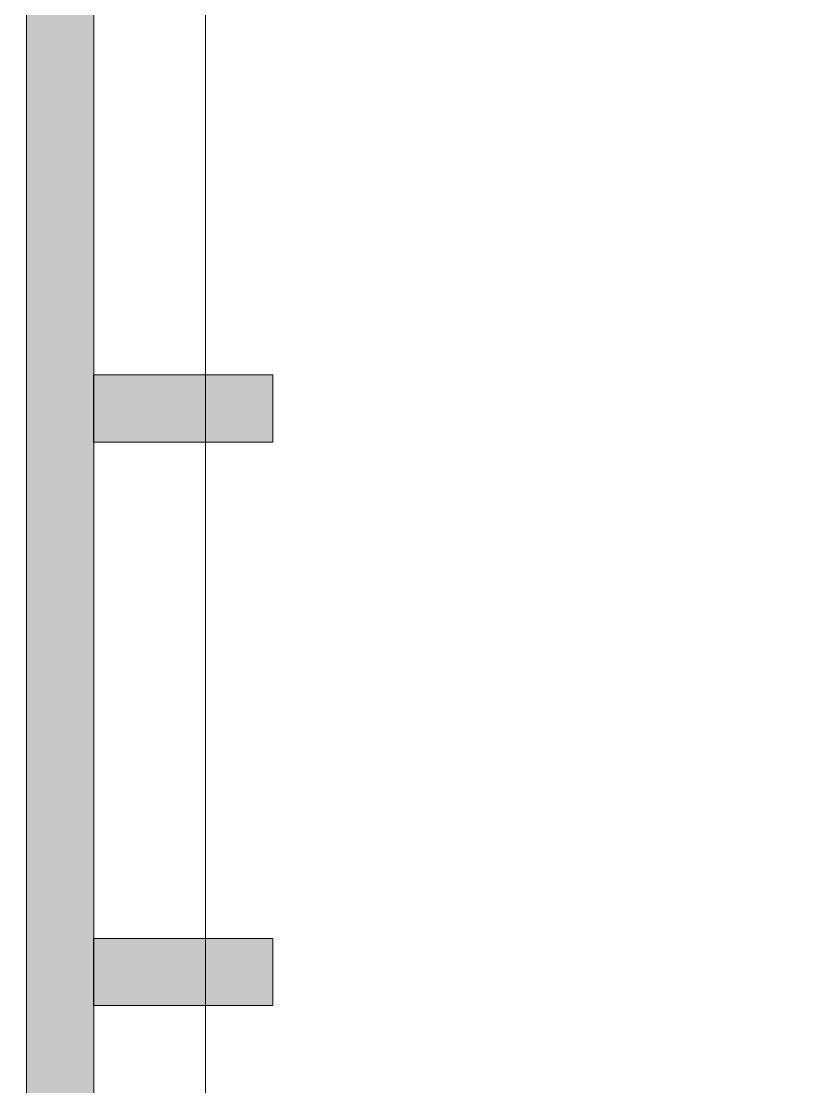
# Model space of a CAD drawing. Header units: metres. Extents: x 31.9 to 125.9, y -29 to 44.
# Drawn here: x 66.341 to 68.092, y -0.801 to 1.58 of the extents above; entities that cross this region are included whole.
import ezdxf

# ---------------------------------------------------------------- set-up
doc = ezdxf.new("R2010")
doc.units = ezdxf.units.M
doc.layers.add('ARQ', color=8, linetype='Continuous', lineweight=0)

# ---------------------------------------------------------------- blocks, each defined once
blk = doc.blocks.new('PISO 9')
at = {"layer": 'ARQ', "ltscale": 0.01}
h = blk.add_hatch(color=256, dxfattribs=at)
h.dxf.hatch_style = 1
h.paths.add_polyline_path([(344.9877, -2844.4806), (344.9877, -2844.3306), (350.2096, -2844.3308), (350.2096, -2844.4808)])
h.paths.add_polyline_path([(344.9873, -2828.876), (344.9877, -2844.3306), (345.1377, -2844.3306), (345.1373, -2828.876)])
h.paths.add_polyline_path([(345.1373, -2828.876), (350.0592, -2828.876), (350.0592, -2829.026), (345.1373, -2829.026)])
h.paths.add_polyline_path([(350.0592, -2829.326), (350.2092, -2829.326), (350.2092, -2828.876), (350.0592, -2828.876)])
at = {"layer": 'ARQ', "ltscale": 0.3}
h = blk.add_hatch(color=256, dxfattribs=at)
h.dxf.hatch_style = 1
h.paths.add_polyline_path([(345.5379, -2830.2001), (345.1375, -2830.2001), (345.1375, -2830.0501), (345.5379, -2830.0501)])
h.paths.add_polyline_path([(345.5379, -2831.4642), (345.1375, -2831.4642), (345.1375, -2831.3142), (345.5379, -2831.3142)])
h.paths.add_polyline_path([(345.5379, -2832.5783), (345.1375, -2832.5783), (345.1375, -2832.7283), (345.5379, -2832.7283)])
h.paths.add_polyline_path([(345.5379, -2833.9874), (345.1375, -2833.9874), (345.1375, -2833.8374), (345.5379, -2833.8374)])
h.paths.add_polyline_path([(345.5379, -2835.2465), (345.1375, -2835.2465), (345.1375, -2835.0965), (345.5379, -2835.0965)])
h.paths.add_polyline_path([(345.5379, -2836.5056), (345.1375, -2836.5056), (345.1375, -2836.3556), (345.5379, -2836.3556)])
h.paths.add_polyline_path([(345.5379, -2837.6147), (345.1375, -2837.6147), (345.1375, -2837.7647), (345.5379, -2837.7647)])
h.paths.add_polyline_path([(345.5379, -2838.8738), (345.1375, -2838.8738), (345.1375, -2839.0238), (345.5379, -2839.0238)])
h.paths.add_polyline_path([(345.5379, -2840.2829), (345.1375, -2840.2829), (345.1375, -2840.1328), (345.5379, -2840.1328)])
h.paths.add_polyline_path([(345.5379, -2841.3919), (345.1375, -2841.3919), (345.1375, -2841.5419), (345.5379, -2841.5419)])
h.paths.add_polyline_path([(345.5379, -2842.651), (345.1375, -2842.651), (345.1375, -2842.801), (345.5379, -2842.801)])
at = {"layer": 'ARQ', "ltscale": 0.1}
blk.add_lwpolyline([(342.3888, -2851.0049), (345.3874, -2851.005), (350.0592, -2851.005), (350.0596, -2844.4808), (345.3877, -2844.4806), (345.3874, -2835.1461), (345.3874, -2835.1461), (345.3874, -2823.9797), (330.7643, -2823.9797), (330.7643, -2849.791), (334.1366, -2849.791), (334.1366, -2853.8514), (342.3887, -2853.8514)], close=True, dxfattribs=at)
at = {"layer": 'ARQ'}
for points in [[(344.9873, -2828.876), (344.9877, -2844.3306), (345.1377, -2844.3306), (345.1373, -2828.876)], [(345.5379, -2841.3919), (345.1375, -2841.3919), (345.1375, -2841.5419), (345.5379, -2841.5419)], [(345.5379, -2842.651), (345.1375, -2842.651), (345.1375, -2842.801), (345.5379, -2842.801)]]:
    blk.add_lwpolyline(points, close=True, dxfattribs=at)

msp = doc.modelspace()

# ---------------------------------------------------------------- block references
at = {"layer": 'ARQ', "linetype": 'Continuous'}
msp.add_blockref('PISO 9', (-278.6348, 2842.1819), dxfattribs=at)

doc.saveas('drawing.dxf')
